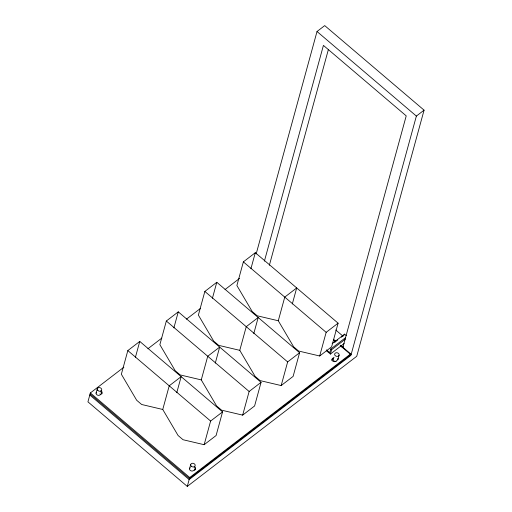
<?xml version="1.0" encoding="UTF-8"?>
<svg xmlns="http://www.w3.org/2000/svg" width="512" height="512" viewBox="0 0 512 512"><rect width="100%" height="100%" fill="white"/><g stroke="black" fill="none" stroke-linecap="round" stroke-linejoin="round"><path stroke-width="0.77" d="M123.872 367.219L90.362 392.954L87.93 401.843L187.283 486.4L356.736 356.288L424.07 110.157L324.717 25.6L317.018 31.514L256.186 253.882M96.064 393.184L97.267 388.787M127.827 350.586L121.357 374.24L136.691 400.275L141.658 404.499L162.752 409.472L178.086 435.507L183.053 439.731L204.147 444.704L216.09 435.539L222.56 411.885L139.763 341.421L127.827 350.586L210.618 421.05L204.147 444.704M135.379 357.44L139.763 341.421M166.336 321.018L159.866 344.666L175.2 370.701L180.166 374.931L201.267 379.898L216.595 405.933L221.568 410.163L242.662 415.136L254.598 405.965L261.069 382.317L178.278 311.846L166.336 321.018L249.133 391.482L242.662 415.136M173.894 327.872L178.278 311.846M162.752 409.472L169.222 385.818L181.158 376.653L176.781 392.672M204.851 291.443L198.381 315.098L213.715 341.133L218.682 345.357L239.776 350.33L255.11 376.365L260.077 380.595L281.171 385.562L293.114 376.397L299.584 352.742L216.794 282.278L204.851 291.443L287.648 361.914L281.171 385.562M212.41 298.298L216.794 282.278M201.267 379.898L207.738 356.25L219.674 347.078L215.29 363.104M243.366 261.875L236.896 285.523L252.224 311.558L257.197 315.789L278.291 320.762L293.626 346.797L298.592 351.021L319.686 355.994L331.629 346.822L338.099 323.174L255.302 252.704L243.366 261.875L326.157 332.339L319.686 355.994M189.517 468.87L190.72 464.474M187.283 486.4L189.715 477.51L350.31 354.202L340.205 345.6M194.72 470.458L195.002 469.434A2.291 1.798 15.3 0 0 194.886 466.835M250.918 268.73L255.302 252.704M239.776 350.33L246.246 326.675L258.189 317.51L253.805 333.536M264.397 261.158L323.424 45.395L406.221 115.866L342.816 347.635M269.363 265.267L328.39 49.504M278.291 320.762L284.762 297.107L296.698 287.942L292.314 303.962M345.658 337.587L330.752 349.037L329.754 352.698L326.426 349.869M326.304 350.605L330.394 354.08L331.578 349.741L345.248 339.251M331.75 360.243A2.291 1.798 15.3 0 1 332.294 359.462L332.576 358.438L334.118 357.254M346.24 335.552L344.576 334.138L344.39 334.822L341.331 337.171M337.894 359.584L339.098 355.187A2.291 1.798 15.3 0 0 336.23 352.749A2.291 1.798 15.3 0 0 335.354 355.744A2.291 1.798 15.3 0 0 339.098 355.187M350.029 355.226L350.31 354.202M424.07 110.157L416.371 116.077L350.906 355.366L189.152 479.565L89.798 395.002M147.898 348.774L161.805 338.093M186.464 319.162L200.378 308.48M225.037 289.549L239.578 278.381M210.618 421.05L222.56 411.885M249.133 391.482L261.069 382.317M287.648 361.914L299.584 352.742M326.157 332.339L338.099 323.174M332.154 343.68L344.576 334.138M334.605 342.336L337.664 339.987M330.394 354.08L344.141 343.526M342.029 347.155L343.187 346.266M332.294 359.462L333.325 358.675M195.002 469.434L193.459 470.611A2.291 1.798 15.3 0 1 190.266 470.387A2.291 1.798 15.3 0 1 190.15 467.795M317.018 31.514L416.371 116.077M335.718 329.971L343.021 336.186M333.798 339.546L335.622 341.094M340.48 345.229L351.187 354.342L189.434 478.534L90.08 393.978M333.35 339.763L335.77 341.83M330.752 349.037L331.578 349.741M90.362 392.954L189.715 477.51M337.933 358.342A2.291 1.798 15.3 0 1 337.427 360.07L335.891 361.254A2.291 1.798 15.3 0 1 332.691 361.03A2.291 1.798 15.3 0 1 332.576 358.438M100.954 390.829A2.291 1.798 15.3 0 1 101.549 393.747L100.006 394.925A2.291 1.798 15.3 0 1 97.043 394.874A2.291 1.798 15.3 0 1 96.352 392.461M100.672 391.853A2.291 1.798 15.3 0 1 101.818 393.99M194.125 467.539A2.291 1.798 15.3 0 1 195.27 469.677M336.154 361.498A2.291 1.798 15.3 0 1 333.747 360.678A2.291 1.798 15.3 0 1 333.498 358.63M99.987 393.766A2.291 1.798 15.3 0 1 100.333 394.707M191.386 466.285A2.291 1.798 15.3 0 0 195.13 465.728A2.291 1.798 15.3 0 0 192.262 463.29A2.291 1.798 15.3 0 0 191.386 466.285M97.933 390.598A2.291 1.798 15.3 0 0 101.677 390.048A2.291 1.798 15.3 0 0 98.81 387.603A2.291 1.798 15.3 0 0 97.933 390.598"/></g></svg>
